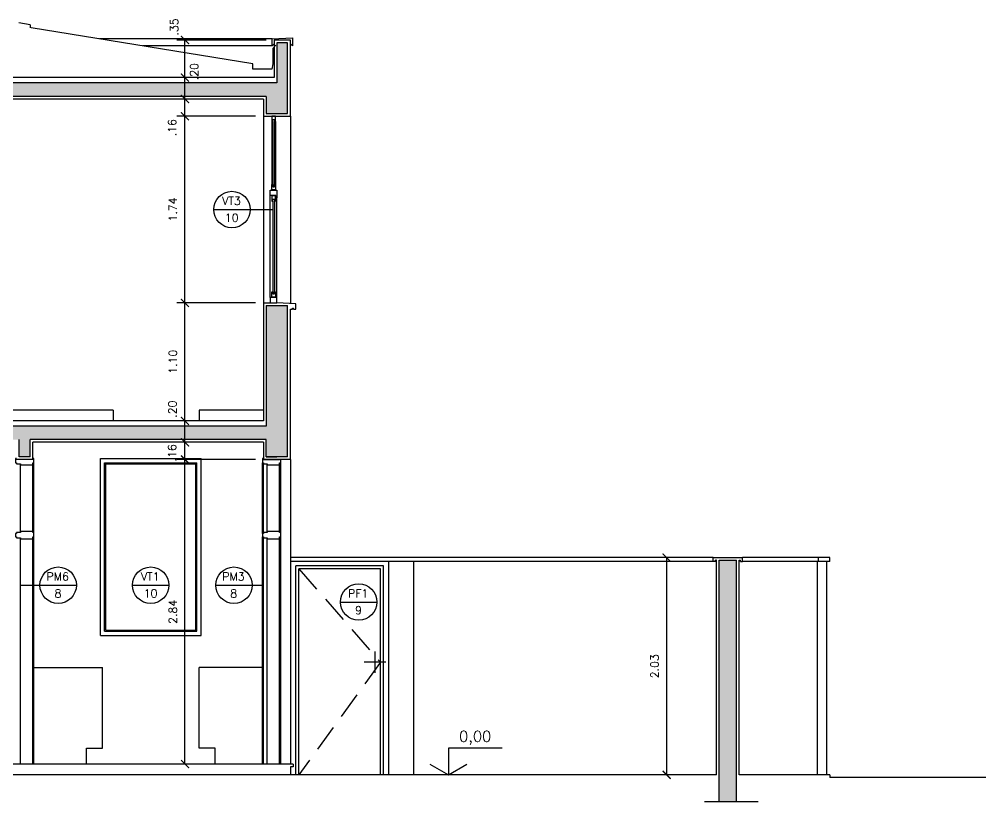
# Model space of a CAD drawing. Header units: millimetres. Extents: x 248.2 to 342.1, y 146.5 to 158.
# Drawn here: x 276.64 to 285.64, y 147.82 to 155.12 of the extents above; entities that cross this region are included whole.
import ezdxf

# ---------------------------------------------------------------- set-up
doc = ezdxf.new("R2010")
doc.units = ezdxf.units.MM
doc.linetypes.add('HIDDEN', pattern=[0.375, 0.25, -0.125])
for name, color, linetype in [('ALV', 5, 'Continuous'), ('CAIX', 2, 'Continuous'), ('CAIXN', 7, 'Continuous'), ('COTAS', 1, 'Continuous'), ('LPROJ', 7, 'HIDDEN'), ('LVISTA', 1, 'Continuous'), ('LVISTA01', 8, 'Continuous'), ('LVISTA02', 1, 'Continuous'), ('NOTAS', 2, 'Continuous'), ('REVEST', 2, 'Continuous'), ('SOLID', 8, 'Continuous')]:
    doc.layers.add(name, color=color, linetype=linetype)
doc.styles.add('60-50', font='romans.shx', dxfattribs={"height": 0.075})
doc.styles.add('80-50', font='romans.shx', dxfattribs={"height": 0.1})
doc.dimstyles.new('50', dxfattribs={"dimtxt": 0.1, "dimasz": 2.5, "dimexe": 1.25, "dimexo": 0.625, "dimgap": 0.075, "dimtad": 1, "dimzin": 0, "dimdsep": 46, "dimtxsty": '60-50', "dimcen": 2.5, "dimclrt": 3, "dimadec": 0, "dimazin": 0, "dimtfac": 1, "dimtmove": 0, "dimatfit": 3, "dimfxl": 1, "dimarcsym": 0})

# ---------------------------------------------------------------- blocks, each defined once
blk = doc.blocks.new('_ARCHTICK')
at = {"color": 0, "linetype": 'ByBlock', "const_width": 0.15}
blk.add_lwpolyline([(-0.5, -0.5), (0.5, 0.5)], dxfattribs=at)
blk = doc.blocks.new('*D19')
at = {"color": 0, "linetype": 'ByBlock'}
for p, q in [((278.8357, 151.0133), (278.1042, 151.0133)), ((278.1792, 148.1733), (278.1792, 151.0133))]:
    blk.add_line(p, q, dxfattribs=at)
at = {"layer": 'DEFPOINTS', "color": 0, "linetype": 'ByBlock'}
for p in [(278.1792, 151.0133), (278.9107, 151.0133), (278.1792, 148.1733)]:
    blk.add_point(p, dxfattribs=at)
at = {"color": 0, "linetype": 'ByBlock', "xscale": 0.075, "yscale": 0.075, "zscale": 0.075}
for p, rotation in [((278.1792, 151.0133), 90), ((278.1792, 148.1733), 270)]:
    blk.add_blockref('_ARCHTICK', p, dxfattribs=dict(at, rotation=rotation))
at = {"color": 3, "linetype": 'ByBlock', "insert": (278.0667, 149.5933), "char_height": 0.075, "attachment_point": 5, "rotation": 90, "style": '60-50'}
blk.add_mtext('2.84', dxfattribs=at)
blk = doc.blocks.new('*D20')
at = {"color": 0, "linetype": 'ByBlock'}
blk.add_line((278.1792, 151.0133), (278.1792, 151.1733), dxfattribs=at)
at = {"layer": 'DEFPOINTS', "color": 0, "linetype": 'ByBlock'}
for p in [(278.1792, 151.1733), (278.1792, 151.1733), (278.9107, 151.0133)]:
    blk.add_point(p, dxfattribs=at)
at = {"color": 0, "linetype": 'ByBlock', "xscale": 0.075, "yscale": 0.075, "zscale": 0.075}
for p, rotation in [((278.1792, 151.1733), 90), ((278.1792, 151.0133), 270)]:
    blk.add_blockref('_ARCHTICK', p, dxfattribs=dict(at, rotation=rotation))
at = {"color": 3, "linetype": 'ByBlock', "insert": (278.0588, 151.0757), "char_height": 0.075, "attachment_point": 5, "rotation": 90, "style": '60-50'}
blk.add_mtext('.16', dxfattribs=at)
blk = doc.blocks.new('*D21')
at = {"color": 0, "linetype": 'ByBlock'}
blk.add_line((278.1792, 151.1733), (278.1792, 151.3733), dxfattribs=at)
at = {"layer": 'DEFPOINTS', "color": 0, "linetype": 'ByBlock'}
for p in [(278.1792, 151.3733), (278.1792, 151.3733), (278.1792, 151.1733)]:
    blk.add_point(p, dxfattribs=at)
at = {"color": 0, "linetype": 'ByBlock', "xscale": 0.075, "yscale": 0.075, "zscale": 0.075}
for p, rotation in [((278.1792, 151.3733), 90), ((278.1792, 151.1733), 270)]:
    blk.add_blockref('_ARCHTICK', p, dxfattribs=dict(at, rotation=rotation))
at = {"color": 3, "linetype": 'ByBlock', "insert": (278.0617, 151.4826), "char_height": 0.075, "attachment_point": 5, "rotation": 90, "style": '60-50'}
blk.add_mtext('.20', dxfattribs=at)
blk = doc.blocks.new('*D22')
at = {"color": 0, "linetype": 'ByBlock'}
for p, q in [((278.8357, 152.4733), (278.1042, 152.4733)), ((278.1792, 151.3733), (278.1792, 152.4733))]:
    blk.add_line(p, q, dxfattribs=at)
at = {"layer": 'DEFPOINTS', "color": 0, "linetype": 'ByBlock'}
for p in [(278.1792, 152.4733), (278.9107, 152.4733), (278.1792, 151.3733)]:
    blk.add_point(p, dxfattribs=at)
at = {"color": 0, "linetype": 'ByBlock', "xscale": 0.075, "yscale": 0.075, "zscale": 0.075}
for p, rotation in [((278.1792, 152.4733), 90), ((278.1792, 151.3733), 270)]:
    blk.add_blockref('_ARCHTICK', p, dxfattribs=dict(at, rotation=rotation))
at = {"color": 3, "linetype": 'ByBlock', "insert": (278.0667, 151.9233), "char_height": 0.075, "attachment_point": 5, "rotation": 90, "style": '60-50'}
blk.add_mtext('1.10', dxfattribs=at)
blk = doc.blocks.new('*D23')
at = {"color": 0, "linetype": 'ByBlock'}
for p, q in [((278.8357, 154.2133), (278.1042, 154.2133)), ((278.1792, 152.4733), (278.1792, 154.2133))]:
    blk.add_line(p, q, dxfattribs=at)
at = {"layer": 'DEFPOINTS', "color": 0, "linetype": 'ByBlock'}
for p in [(278.1792, 154.2133), (278.9107, 154.2133), (278.9107, 152.4733)]:
    blk.add_point(p, dxfattribs=at)
at = {"color": 0, "linetype": 'ByBlock', "xscale": 0.075, "yscale": 0.075, "zscale": 0.075}
for p, rotation in [((278.1792, 154.2133), 90), ((278.1792, 152.4733), 270)]:
    blk.add_blockref('_ARCHTICK', p, dxfattribs=dict(at, rotation=rotation))
at = {"color": 3, "linetype": 'ByBlock', "insert": (278.0667, 153.3433), "char_height": 0.075, "attachment_point": 5, "rotation": 90, "style": '60-50'}
blk.add_mtext('1.74', dxfattribs=at)
blk = doc.blocks.new('*D24')
at = {"color": 0, "linetype": 'ByBlock'}
blk.add_line((278.1792, 154.2133), (278.1792, 154.3733), dxfattribs=at)
at = {"layer": 'DEFPOINTS', "color": 0, "linetype": 'ByBlock'}
for p in [(278.1792, 154.3733), (278.1792, 154.3733), (278.9107, 154.2133)]:
    blk.add_point(p, dxfattribs=at)
at = {"color": 0, "linetype": 'ByBlock', "xscale": 0.075, "yscale": 0.075, "zscale": 0.075}
for p, rotation in [((278.1792, 154.3733), 90), ((278.1792, 154.2133), 270)]:
    blk.add_blockref('_ARCHTICK', p, dxfattribs=dict(at, rotation=rotation))
at = {"color": 3, "linetype": 'ByBlock', "insert": (278.059, 154.1063), "char_height": 0.075, "attachment_point": 5, "rotation": 90, "style": '60-50'}
blk.add_mtext('.16', dxfattribs=at)
blk = doc.blocks.new('*D25')
at = {"color": 0, "linetype": 'ByBlock'}
blk.add_line((278.1792, 154.3733), (278.1792, 154.5733), dxfattribs=at)
at = {"layer": 'DEFPOINTS', "color": 0, "linetype": 'ByBlock'}
for p in [(278.1792, 154.5733), (278.1792, 154.5733), (278.1792, 154.3733)]:
    blk.add_point(p, dxfattribs=at)
at = {"color": 0, "linetype": 'ByBlock', "xscale": 0.075, "yscale": 0.075, "zscale": 0.075}
for p, rotation in [((278.1792, 154.5733), 90), ((278.1792, 154.3733), 270)]:
    blk.add_blockref('_ARCHTICK', p, dxfattribs=dict(at, rotation=rotation))
at = {"color": 3, "linetype": 'ByBlock', "insert": (278.2655, 154.6293), "char_height": 0.075, "attachment_point": 5, "rotation": 90, "style": '60-50'}
blk.add_mtext('.20', dxfattribs=at)
blk = doc.blocks.new('*D26')
at = {"color": 0, "linetype": 'ByBlock'}
for p, q in [((278.9357, 154.9233), (278.1042, 154.9233)), ((278.1792, 154.5733), (278.1792, 154.9233))]:
    blk.add_line(p, q, dxfattribs=at)
at = {"layer": 'DEFPOINTS', "color": 0, "linetype": 'ByBlock'}
for p in [(278.1792, 154.9233), (279.0107, 154.9233), (278.1792, 154.5733)]:
    blk.add_point(p, dxfattribs=at)
at = {"color": 0, "linetype": 'ByBlock', "xscale": 0.075, "yscale": 0.075, "zscale": 0.075}
for p, rotation in [((278.1792, 154.9233), 90), ((278.1792, 154.5733), 270)]:
    blk.add_blockref('_ARCHTICK', p, dxfattribs=dict(at, rotation=rotation))
at = {"color": 3, "linetype": 'ByBlock', "insert": (278.0791, 155.0456), "char_height": 0.075, "attachment_point": 5, "rotation": 90, "style": '60-50'}
blk.add_mtext('.35', dxfattribs=at)
blk = doc.blocks.new('*D33')
at = {"color": 0, "linetype": 'ByBlock'}
for p, q in [((283.0264, 150.0983), (282.5922, 150.0983)), ((282.6672, 148.0733), (282.6672, 150.0983)), ((283.0564, 148.0733), (282.5922, 148.0733))]:
    blk.add_line(p, q, dxfattribs=at)
at = {"layer": 'DEFPOINTS', "color": 0, "linetype": 'ByBlock'}
for p in [(282.6672, 150.0983), (283.1014, 150.0983), (283.1314, 148.0733)]:
    blk.add_point(p, dxfattribs=at)
at = {"color": 0, "linetype": 'ByBlock', "xscale": 0.075, "yscale": 0.075, "zscale": 0.075}
for p, rotation in [((282.6672, 150.0983), 90), ((282.6672, 148.0733), 270)]:
    blk.add_blockref('_ARCHTICK', p, dxfattribs=dict(at, rotation=rotation))
at = {"color": 3, "linetype": 'ByBlock', "insert": (282.5547, 149.0858), "char_height": 0.075, "attachment_point": 5, "rotation": 90, "style": '60-50'}
blk.add_mtext('2.03', dxfattribs=at)

msp = doc.modelspace()

# ---------------------------------------------------------------- hatches: boundary and pattern name
at = {"layer": 'SOLID'}
h = msp.add_hatch(color=256, dxfattribs=at)
h.paths.add_polyline_path([(279.1357, 154.8983), (279.0357, 154.8983), (279.0357, 154.5233), (259.3857, 154.5233), (259.3857, 154.8983), (259.2857, 154.8983), (259.2857, 154.3983), (260.2857, 154.3983), (260.2857, 154.2483), (260.3857, 154.2483), (260.3857, 154.3983), (261.8857, 154.3983), (261.8857, 154.2383), (261.9857, 154.2383), (261.9857, 154.3983), (267.8857, 154.3983), (267.8857, 154.2383), (267.9857, 154.2383), (267.9857, 154.3983), (273.8357, 154.3983), (273.8357, 154.2383), (273.9357, 154.2383), (273.9357, 154.3983), (278.9357, 154.3983), (278.9357, 154.2383), (279.1357, 154.2383)])
h.paths.add_polyline_path([(279.1357, 152.4483), (278.9357, 152.4483), (278.9357, 151.3233), (259.2857, 151.3233), (259.2857, 151.1983), (260.2857, 151.1983), (260.2857, 151.0483), (260.3857, 151.0483), (260.3857, 151.1983), (269.6857, 151.1983), (269.6857, 151.0383), (269.7857, 151.0383), (269.7857, 151.1983), (270.8357, 151.1983), (270.8357, 151.0383), (270.9357, 151.0383), (270.9357, 151.1983), (273.8357, 151.1983), (273.8357, 151.0383), (273.9357, 151.0383), (273.9357, 151.1983), (276.6357, 151.1983), (276.6357, 151.0383), (276.7357, 151.0383), (276.7357, 151.1983), (278.9357, 151.1983), (278.9357, 151.0383), (279.1357, 151.0383)])
msp.add_hatch(color=256, dxfattribs=at).paths.add_polyline_path([(283.3185, 150.0733), (283.1564, 150.0733), (283.1564, 147.8233), (283.3185, 147.8233)])

# ---------------------------------------------------------------- linework, layer by layer
at = {"layer": 'ALV'}
for p, q in [((279.0357, 154.8983), (279.0357, 154.5233)), ((279.1357, 154.8983), (279.0357, 154.8983)), ((279.1357, 154.2383), (279.1357, 154.8983)), ((279.0357, 154.5233), (259.3857, 154.5233)), ((278.9357, 154.3983), (273.9357, 154.3983)), ((278.9357, 154.3983), (278.9357, 154.2383)), ((278.9357, 154.2383), (279.1357, 154.2383)), ((278.9357, 152.4483), (278.9357, 151.3233)), ((278.9357, 152.4483), (279.1357, 152.4483)), ((279.1357, 151.0383), (279.1357, 152.4483)), ((278.9357, 151.3233), (259.2857, 151.3233)), ((276.6357, 151.0383), (276.6357, 151.1983)), ((278.9357, 151.1983), (276.7357, 151.1983)), ((276.7357, 151.0383), (276.7357, 151.1983)), ((278.9357, 151.0383), (278.9357, 151.1983)), ((276.7357, 151.0383), (276.6357, 151.0383)), ((279.1357, 151.0383), (278.9357, 151.0383)), ((278.9357, 151.0383), (279.0357, 151.0383)), ((283.1564, 147.8233), (283.1564, 150.0733)), ((283.1564, 150.0733), (283.3185, 150.0733)), ((283.3185, 147.8233), (283.3185, 150.0733))]:
    msp.add_line(p, q, dxfattribs=at)
at = {"layer": 'CAIX', "color": 1}
for p, q in [((278.9107, 154.2133), (278.9107, 152.4733)), ((278.9882, 154.1633), (278.9882, 153.576)), ((279.0232, 154.1633), (279.0232, 153.576)), ((279.1607, 154.2133), (279.1607, 152.467)), ((278.973, 152.5233), (278.973, 153.4733)), ((279.0357, 152.5433), (279.0357, 153.4533))]:
    msp.add_line(p, q, dxfattribs=at)
at = {"layer": 'CAIX'}
for p, q in [((278.9982, 153.576), (278.9982, 154.1633)), ((279.0132, 153.576), (279.0132, 154.1633)), ((278.9982, 153.4206), (278.9982, 152.576)), ((279.0132, 153.4206), (279.0132, 152.576)), ((276.6457, 150.3433), (276.6457, 150.9633)), ((278.9107, 150.3333), (278.9107, 150.9733)), ((278.9457, 150.3433), (278.9457, 150.9633)), ((276.6457, 148.1733), (276.6457, 150.2733)), ((278.9107, 148.1733), (278.9107, 150.2833)), ((278.9457, 148.1733), (278.9457, 150.2733))]:
    msp.add_line(p, q, dxfattribs=at)
for points in [[(279.0267, 154.8746), (278.9967, 154.8446), (278.9967, 154.702), (278.9891, 154.6526)], [(279.0107, 154.8883), (278.9907, 154.8683), (278.9907, 154.9333), (279.1807, 154.9433), (279.1807, 154.8683), (279.1607, 154.8883)], [(279.0357, 152.4733), (279.0357, 152.5433), (279.0257, 152.5433), (279.0257, 152.5233), (278.973, 152.5233), (278.973, 152.4733)], [(276.6107, 151.0233), (276.6007, 151.0233), (276.6007, 150.9833), (276.6107, 150.9833), (276.6107, 150.9733), (276.6457, 150.9733), (276.6457, 150.9633), (276.7607, 150.9633), (276.7607, 150.9833), (276.7707, 150.9833), (276.7707, 151.0233), (276.7607, 151.0233)], [(278.9107, 151.0233), (278.9007, 151.0233), (278.9007, 150.9833), (278.9107, 150.9833), (278.9107, 150.9733), (278.9457, 150.9733), (278.9457, 150.9633), (279.0607, 150.9633), (279.0607, 150.9833), (279.0707, 150.9833), (279.0707, 151.0133)]]:
    msp.add_lwpolyline(points, dxfattribs=at)
for points in [[(278.9882, 154.2133), (278.9882, 154.1633), (278.9982, 154.1633), (278.9982, 154.1833), (279.0132, 154.1833), (279.0132, 154.1633), (279.0232, 154.1633), (279.0232, 154.2133)], [(279.0357, 153.5233), (279.0357, 153.4533), (279.0257, 153.4533), (279.0257, 153.4733), (278.973, 153.4733), (278.973, 153.5233)], [(278.9882, 153.526), (278.9882, 153.576), (278.9982, 153.576), (278.9982, 153.556), (279.0132, 153.556), (279.0132, 153.576), (279.0232, 153.576), (279.0232, 153.526)], [(278.9882, 153.4706), (278.9882, 153.4206), (278.9982, 153.4206), (278.9982, 153.4406), (279.0132, 153.4406), (279.0132, 153.4206), (279.0232, 153.4206), (279.0232, 153.4706)], [(278.9882, 152.526), (278.9882, 152.576), (278.9982, 152.576), (278.9982, 152.556), (279.0132, 152.556), (279.0132, 152.576), (279.0232, 152.576), (279.0232, 152.526)], [(276.6457, 150.3333), (276.6107, 150.3333), (276.6107, 150.3233), (276.6007, 150.3233), (276.6007, 150.2933), (276.6107, 150.2933), (276.6107, 150.2833), (276.6457, 150.2833), (276.6457, 150.2733), (276.7607, 150.2733), (276.7607, 150.2933), (276.7707, 150.2933), (276.7707, 150.3333), (276.7607, 150.3333), (276.7607, 150.3433), (276.6457, 150.3433)], [(278.9457, 150.3333), (278.9107, 150.3333), (278.9107, 150.3233), (278.9007, 150.3233), (278.9007, 150.2933), (278.9107, 150.2933), (278.9107, 150.2833), (278.9457, 150.2833), (278.9457, 150.2733), (279.0607, 150.2733), (279.0607, 150.2933), (279.0707, 150.2933), (279.0707, 150.3333), (279.0607, 150.3333), (279.0607, 150.3433), (278.9457, 150.3433)]]:
    msp.add_lwpolyline(points, close=True, dxfattribs=at)
at = {"layer": 'CAIXN', "color": 8, "ltscale": 0.5}
for p, q in [((278.4467, 153.3433), (278.9982, 153.3433)), ((276.6457, 149.8413), (277.1676, 149.8413)), ((277.69, 149.8413), (278.03, 149.8413)), ((278.465, 149.8413), (278.9107, 149.8413)), ((279.6281, 149.6842), (279.9681, 149.6842))]:
    msp.add_line(p, q, dxfattribs=at)
for centre in [(278.6167, 153.3433), (276.9976, 149.8413), (277.86, 149.8413), (278.635, 149.8413), (279.7981, 149.6842)]:
    msp.add_circle(centre, 0.17, dxfattribs=at)
at = {"layer": 'LPROJ'}
for p, q in [((279.2407, 149.9933), (279.9999, 149.1233)), ((279.9999, 149.1233), (279.2407, 148.0733))]:
    msp.add_line(p, q, dxfattribs=at)
at = {"layer": 'LVISTA', "color": 2}
for p, q in [((278.8107, 154.6526), (278.8107, 154.7024)), ((278.9891, 154.6526), (278.8107, 154.6526))]:
    msp.add_line(p, q, dxfattribs=at)
at = {"layer": 'LVISTA01'}
for p, q in [((278.9907, 154.9332), (277.3839, 154.9332)), ((278.9907, 154.8683), (277.7834, 154.8683)), ((276.7607, 149.0733), (277.4107, 149.0733)), ((277.4107, 148.3233), (277.4107, 149.0733)), ((278.3107, 148.3233), (278.3107, 149.0733)), ((278.9107, 149.0733), (278.3107, 149.0733)), ((277.2607, 148.3233), (277.4107, 148.3233)), ((277.2607, 148.1733), (277.2607, 148.3233)), ((278.4607, 148.3233), (278.3107, 148.3233)), ((278.4607, 148.1733), (278.4607, 148.3233))]:
    msp.add_line(p, q, dxfattribs=at)
at = {"layer": 'LVISTA02', "color": 2}
for p, q in [((276.7382, 155.0657), (276.6322, 155.083)), ((276.7382, 155.0657), (276.7382, 155.0382)), ((278.8107, 154.7024), (276.7452, 155.0382))]:
    msp.add_line(p, q, dxfattribs=at)
at = {"layer": 'LVISTA02'}
for p, q in [((277.5107, 151.4733), (276.1107, 151.4733)), ((277.5107, 151.4733), (277.5107, 151.3733)), ((278.9107, 151.4733), (278.3107, 151.4733)), ((278.3107, 151.4733), (278.3107, 151.3733)), ((277.3907, 149.3733), (277.3907, 151.0233)), ((277.3907, 151.0233), (278.3307, 151.0233)), ((278.3307, 149.3733), (278.3307, 151.0233)), ((279.1607, 151.0133), (279.1607, 148.1733)), ((276.7607, 150.3433), (276.7607, 150.9633)), ((276.7707, 150.3333), (276.7707, 150.9833)), ((277.4307, 149.4133), (277.4307, 150.9833)), ((277.4307, 150.9833), (278.2907, 150.9833)), ((277.4407, 149.4233), (277.4407, 150.9733)), ((277.4407, 150.9733), (278.2807, 150.9733)), ((278.2807, 149.4233), (278.2807, 150.9733)), ((278.2907, 149.4133), (278.2907, 150.9833)), ((278.9007, 150.3233), (278.9007, 150.9833)), ((279.0607, 150.3433), (279.0607, 150.9633)), ((279.0707, 150.3333), (279.0707, 150.9833)), ((276.7607, 148.1733), (276.7607, 150.2733)), ((276.7707, 148.1733), (276.7707, 150.2933)), ((278.9007, 148.1733), (278.9007, 150.2933)), ((279.0607, 148.1733), (279.0607, 150.2733)), ((279.0707, 148.1733), (279.0707, 150.2933)), ((283.1014, 150.0983), (279.1607, 150.0983)), ((284.1857, 150.0983), (283.3735, 150.0983)), ((284.0811, 150.0633), (284.0811, 150.0983)), ((284.1857, 150.0633), (284.1857, 150.0983)), ((281.9829, 150.0633), (279.1607, 150.0633)), ((279.2107, 148.0733), (279.2107, 150.0233)), ((280.0299, 150.0233), (279.2107, 150.0233)), ((280.0299, 148.0733), (280.0299, 150.0233)), ((280.0799, 148.0733), (280.0799, 150.0633)), ((280.3107, 148.0733), (280.3107, 150.0633)), ((283.1014, 150.0633), (281.9829, 150.0633)), ((284.1857, 150.0633), (283.3735, 150.0633)), ((284.0728, 148.0733), (284.0728, 150.0633)), ((284.1607, 148.0733), (284.1607, 150.0633)), ((279.2407, 148.0733), (279.2407, 149.9933)), ((279.9999, 149.9933), (279.2407, 149.9933)), ((279.9999, 148.0733), (279.9999, 149.9933)), ((277.3907, 149.3733), (278.3307, 149.3733)), ((277.4307, 149.4133), (278.2907, 149.4133)), ((277.4407, 149.4233), (278.2807, 149.4233)), ((279.1607, 148.0733), (259.2607, 148.0733))]:
    msp.add_line(p, q, dxfattribs=at)
at = {"layer": 'NOTAS'}
for p, q in [((279.9499, 149.0233), (279.9499, 149.2233)), ((280.0499, 149.1233), (279.8499, 149.1233)), ((283.5188, 147.8233), (283.0181, 147.8233))]:
    msp.add_line(p, q, dxfattribs=at)
msp.add_lwpolyline([(281.1331, 148.3233), (280.6331, 148.3233), (280.6331, 148.0733)], dxfattribs=at)
at = {"layer": 'NOTAS', "color": 3}
msp.add_lwpolyline([(280.4599, 148.1733), (280.6331, 148.0733), (280.8063, 148.1733)], dxfattribs=at)
at = {"layer": 'REVEST'}
for p, q in [((279.0107, 154.9233), (279.0107, 154.5733)), ((279.1607, 154.9233), (279.0107, 154.9233)), ((279.1607, 154.2133), (279.1607, 154.9233)), ((279.0107, 154.5733), (259.4107, 154.5733)), ((278.9107, 154.3733), (273.9607, 154.3733)), ((278.9107, 154.3733), (278.9107, 154.2133)), ((278.9107, 154.2133), (279.1607, 154.2133)), ((278.9107, 152.4733), (279.0357, 152.4733)), ((278.9107, 152.4733), (278.9107, 151.3733)), ((279.2107, 152.4645), (279.0357, 152.4733)), ((279.2107, 152.4145), (279.2107, 152.4645)), ((279.1607, 151.0133), (279.1607, 152.4145)), ((279.1607, 152.4145), (279.1807, 152.4145)), ((279.1807, 152.4145), (279.1807, 152.4245)), ((279.1807, 152.4245), (279.1907, 152.4245)), ((279.1907, 152.4145), (279.1907, 152.4245)), ((279.1907, 152.4145), (279.2107, 152.4145)), ((278.9107, 151.3733), (260.2357, 151.3733)), ((278.9107, 151.1733), (276.7607, 151.1733)), ((276.7607, 151.0133), (276.7607, 151.1733)), ((278.9107, 151.1733), (278.9107, 151.0133)), ((276.7607, 151.0133), (276.6107, 151.0133)), ((279.1607, 151.0133), (278.9107, 151.0133)), ((278.9107, 151.0133), (279.0607, 151.0133)), ((283.1014, 150.0983), (283.3735, 150.0983)), ((283.1014, 150.0633), (283.1014, 150.0983)), ((283.3735, 150.0633), (283.3735, 150.0983)), ((283.1214, 150.0633), (283.1014, 150.0633)), ((283.1214, 150.0633), (283.1214, 150.0733)), ((283.1314, 150.0733), (283.1214, 150.0733)), ((283.1314, 148.0733), (283.1314, 150.0733)), ((283.3435, 148.0733), (283.3435, 150.0733)), ((283.3435, 150.0733), (283.3535, 150.0733)), ((283.3535, 150.0633), (283.3535, 150.0733)), ((283.3535, 150.0633), (283.3735, 150.0633)), ((279.1857, 148.1733), (260.2357, 148.1733)), ((279.1607, 148.1483), (279.1607, 148.0733)), ((279.1857, 148.1483), (279.1607, 148.1483)), ((279.1857, 148.1733), (279.1857, 148.1483)), ((283.1314, 148.0733), (279.1607, 148.0733)), ((284.1857, 148.0733), (283.3435, 148.0733)), ((284.1857, 148.0733), (284.1857, 148.0483)), ((285.6391, 148.0483), (284.1857, 148.0483))]:
    msp.add_line(p, q, dxfattribs=at)

# ---------------------------------------------------------------- texts
at = {"layer": 'CAIXN', "color": 2, "ltscale": 0.5, "char_height": 0.075, "attachment_point": 5, "style": '60-50'}
for s, insert in [('VT3', (278.6121, 153.4241)), ('10', (278.6149, 153.2665)), ('PM6', (276.993, 149.9222)), ('VT1', (277.8554, 149.9222)), ('PM3', (278.6304, 149.9222)), ('8', (276.9958, 149.7645)), ('10', (277.8582, 149.7645)), ('8', (278.6332, 149.7645)), ('PF1', (279.7935, 149.7651)), ('9', (279.7963, 149.6074))]:
    msp.add_mtext(s, dxfattribs=dict(at, insert=insert))
at = {"layer": 'NOTAS', "color": 3, "style": '80-50'}
msp.add_text('0,00', height=0.1, dxfattribs=at).set_placement((280.7333, 148.3824))

# ---------------------------------------------------------------- dimensions: what is measured, and where the dimension line sits
at = {"layer": 'COTAS'}
for base, p1, p2, picture, middle in [((278.1792, 154.9233), (278.1792, 154.5733), (279.0107, 154.9233), '*D26', (278.0791, 155.0456)), ((278.1792, 154.5733), (278.1792, 154.3733), (278.1792, 154.5733), '*D25', (278.2655, 154.6293)), ((278.1792, 154.3733), (278.9107, 154.2133), (278.1792, 154.3733), '*D24', (278.059, 154.1063)), ((278.1792, 151.3733), (278.1792, 151.1733), (278.1792, 151.3733), '*D21', (278.0617, 151.4826)), ((278.1792, 151.1733), (278.9107, 151.0133), (278.1792, 151.1733), '*D20', (278.0588, 151.0757))]:
    dim = msp.add_linear_dim(base=base, p1=p1, p2=p2, angle=90, dimstyle='50', override={"dimasz": 0.075, "dimexe": 0.075, "dimexo": 0.075, "dimzin": 4, "dimblk1": 'ARCHTICK', "dimblk2": 'ARCHTICK', "dimsah": 1, "dimse1": 1, "dimtofl": 0, "dimtmove": 2}, dxfattribs=at)
    dim.commit()
    dim.dimension.update_dxf_attribs({"geometry": picture, "text_midpoint": middle, "dimtype": 160})
for base, p1, p2, override, picture, middle in [((278.1792, 154.2133), (278.9107, 152.4733), (278.9107, 154.2133), {"dimasz": 0.075, "dimexe": 0.075, "dimexo": 0.075, "dimzin": 4, "dimblk1": 'ARCHTICK', "dimblk2": 'ARCHTICK', "dimsah": 1, "dimse1": 1, "dimtofl": 0, "dimtmove": 2}, '*D23', (278.0667, 153.3433)), ((278.1792, 152.4733), (278.1792, 151.3733), (278.9107, 152.4733), {"dimasz": 0.075, "dimexe": 0.075, "dimexo": 0.075, "dimzin": 4, "dimblk1": 'ARCHTICK', "dimblk2": 'ARCHTICK', "dimsah": 1, "dimse1": 1, "dimtofl": 0, "dimtmove": 2}, '*D22', (278.0667, 151.9233)), ((278.1792, 151.0133), (278.1792, 148.1733), (278.9107, 151.0133), {"dimasz": 0.075, "dimexe": 0.075, "dimexo": 0.075, "dimzin": 4, "dimblk1": 'ARCHTICK', "dimblk2": 'ARCHTICK', "dimsah": 1, "dimtofl": 0, "dimtmove": 2}, '*D19', (278.0667, 149.5933)), ((282.6671921022, 150.098293993), (283.131387588, 148.073293993), (283.101387588, 150.098293993), {"dimasz": 0.075, "dimexe": 0.075, "dimexo": 0.075, "dimzin": 4, "dimblk1": 'ARCHTICK', "dimblk2": 'ARCHTICK', "dimsah": 1, "dimtofl": 0, "dimtmove": 2}, '*D33', (282.5546921022, 149.085793993))]:
    dim = msp.add_linear_dim(base=base, p1=p1, p2=p2, angle=90, dimstyle='50', override=override, dxfattribs=at)
    dim.commit()
    dim.dimension.update_dxf_attribs({"geometry": picture, "text_midpoint": middle})

doc.saveas('drawing.dxf')
